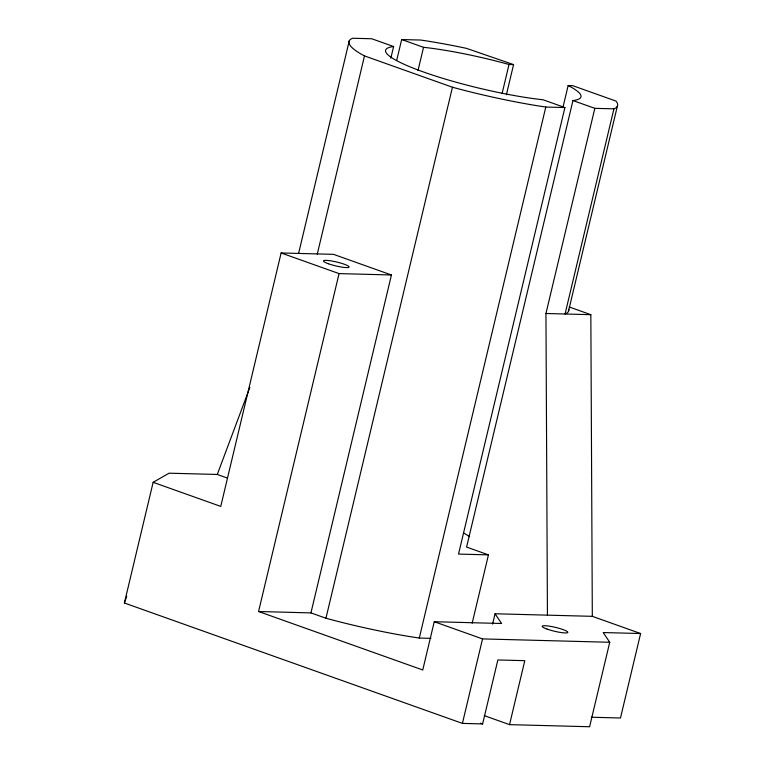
<?xml version="1.0" encoding="UTF-8"?>
<svg xmlns="http://www.w3.org/2000/svg" width="765" height="765" viewBox="0 0 765 765"><rect width="100%" height="100%" fill="white"/><g stroke="black" fill="none" stroke-linecap="round" stroke-linejoin="round"><path stroke-width="1.15" d="M484.274 715.638L509.547 724.637L524.79 660.673L497.852 659.966L482.619 723.929L462.414 723.394L124.389 603.002L153.143 482.323L169.055 473.191L217.289 474.463L227.32 478.029M391.441 274.979L339.067 273.602L258.57 611.512L310.944 612.899L391.441 274.979L333.492 254.343L281.128 252.966L220.75 506.401L153.143 482.323M298.666 253.129L349.232 40.88M317.245 254.238L364.494 55.912L360.631 53.789A138.054 20.884 13.4 0 1 350.8 39.149L352.636 38.25L371.742 38.757L393.612 46.541L390.848 58.14M396.7 60.406L401.673 39.541L420.779 40.048L428.39 41.205A138.054 20.884 13.4 0 1 466.363 48.329L513.573 64.595L506.392 94.755M418.006 70.523L423.533 47.334L426.727 47.669A100.406 15.185 13.4 0 1 509.012 64.48L513.573 64.595M430.972 638.364L419.297 638.048L411.675 636.901A138.054 20.884 13.4 0 1 334.286 620.472L325.947 618.244L452.45 87.229L364.494 55.912M502.108 93.473L509.012 64.48M419.297 638.048L545.799 107.043L564.905 107.549L458.522 554.08L488.453 554.864L472.158 623.255M591.259 717.235L620.482 718.01L640.611 633.535L592.32 616.332L495.06 613.769L501.591 623.494L434.252 621.716L422.749 669.987L258.57 611.512M562.897 107.569L568.146 85.537L572.708 85.661L615.892 101.037L616.6 101.841A138.054 20.884 13.4 0 1 615.777 107.942L613.932 108.84L594.826 108.334L572.966 100.55L466.583 547.08L488.453 554.864M547.434 615.146L545.952 313.497L594.826 108.334M462.414 723.394L482.543 638.909L609.734 642.275L589.605 726.75L509.547 724.637M613.932 108.84L565.058 314.004L566.894 313.105A138.054 20.884 13.4 0 0 568.739 309.337M492.593 624.106L495.06 613.769M568.462 311.374L617.345 106.211M124.389 603.002L126.722 596.231M217.289 474.463L249.878 387.396M393.612 46.541L391.976 46.751A100.406 15.185 13.4 0 0 423.437 71.967A100.406 15.185 13.4 0 0 539.851 99.421L543.035 99.756L564.905 107.549M572.966 100.55L574.601 100.339A100.406 15.185 13.4 0 0 568.146 85.537M545.952 313.497L590.838 314.683L592.32 616.332M640.611 633.535L603.202 632.55L609.734 642.275M545.799 107.043L538.187 105.886A138.054 20.884 13.4 0 1 460.788 89.467L452.45 87.229M401.673 39.541L423.533 47.334M569.189 306.975L590.838 314.683M281.128 252.966L339.067 273.602M434.252 621.716L482.543 638.909M310.944 612.899L325.947 618.244M480.42 723.145L482.619 723.929M463.609 533.033A100.406 15.185 13.4 0 1 469.595 536.676M547.185 629.126A13.177 1.989 13.4 0 0 567.745 632.559A13.177 1.989 13.4 0 0 550.188 626.306A13.177 1.989 13.4 0 0 547.185 629.126M328.424 263.762A13.177 1.989 13.4 0 0 348.993 267.205A13.177 1.989 13.4 0 0 331.427 260.951A13.177 1.989 13.4 0 0 328.424 263.762"/></g></svg>
